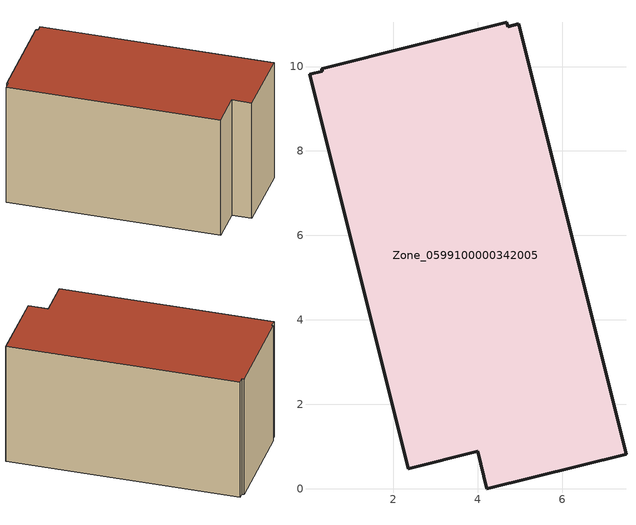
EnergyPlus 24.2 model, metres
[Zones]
Zone_0599100000342005
 floor ground (C_G): 0.3,9.95 4.68,11.05 4.71,10.95 4.98,11.01 7.51,0.82 4.21,0 4,0.88 2.35,0.47 0.01,9.82 0.31,9.89 z0
 wall outside (C_F): 4,0.88 4.21,0 7.51,0.82 4.98,11.01 4.71,10.95 4.68,11.05 0.3,9.95 0.31,9.89 0.01,9.82 2.35,0.47 4,0.88 z0:5.86
 roof outside (C_R): 4.68,11.05 0.3,9.95 0.31,9.89 0.01,9.82 2.35,0.47 4,0.88 4.21,0 7.51,0.82 4.98,11.01 4.71,10.95 z5.86
[BUILDING]
Pand.0599100000342005: North Axis=0; Terrain=City; Loads Convergence Tolerance Value=0.04; Temperature Convergence Tolerance Value=0.4; Solar Distribution=FullExterior; Maximum Number of Warmup Days=25; Minimum Number of Warmup Days=1
[Site:Location]
Rotterdam.The.Hague.AP_ZH_NLD Design_Conditions: Latitude=51.96; Longitude=4.45; Time Zone=1; Elevation=-4.5
[SITE:GROUNDTEMPERATURE:BUILDINGSURFACE]
18, 18, 18, 18, 18, 18, 18, 18, 18, 18, 18, 18
[MATERIAL] Thermal Absorptance=0.9; Solar Absorptance=0.7; Visible Absorptance=0.7
Name | Roughness | Thickness | Conductivity | Density | Specific Heat
G.TI.1992-2005 | MediumSmooth | 0.15 | 0.06 | 540 | 1210
F.TI.1992-2005 | Rough | 0.3 | 0.12 | 1920 | 840
R.TI.1992-2005 | MediumRough | 0.2 | 0.08 | 1500 | 1000
[CONSTRUCTION]
C_G: G.TI.1992-2005
C_F: F.TI.1992-2005
C_R: R.TI.1992-2005
[ZONE]
Zone_0599100000342005: Type=1; Multiplier=1; Ceiling Height=Autocalculate; Volume=Autocalculate; Floor Area=autocalculate; Part of Total Floor Area=Yes
[ZONEINFILTRATION:DESIGNFLOWRATE]
Infil_Zone_0599100000342005: Zone or ZoneList or Space or SpaceList=Zone_0599100000342005; Schedule=AlwaysOn; Design Flow Rate Calculation Method=Flow/Area; Flow Rate per Floor Area=0.0015; Constant Term Coefficient=1; Temperature Term Coefficient=0; Velocity Term Coefficient=0; Velocity Squared Term Coefficient=0
[HVACTEMPLATE:ZONE:IDEALLOADSAIRSYSTEM]
Zone_0599100000342005: Maximum Heating Supply Air Temperature=50; Minimum Cooling Supply Air Temperature=13; Maximum Heating Supply Air Humidity Ratio=0.0156; Minimum Cooling Supply Air Humidity Ratio=0.0077; Heating Limit=NoLimit; Cooling Limit=NoLimit; Dehumidification Control Type=ConstantSensibleHeatRatio; Cooling Sensible Heat Ratio=0.7; Dehumidification Setpoint=60; Humidification Control Type=None; Humidification Setpoint=30; Outdoor Air Method=None; Outdoor Air Flow Rate per Person=0.00944; Outdoor Air Flow Rate per Zone Floor Area=0; Outdoor Air Flow Rate per Zone=0; Demand Controlled Ventilation Type=None; Outdoor Air Economizer Type=NoEconomizer; Heat Recovery Type=None; Sensible Heat Recovery Effectiveness=0.7; Latent Heat Recovery Effectiveness=0.65
[ZONECONTROL:THERMOSTAT]
ThermostatControl_Zone_0599100000342005: Zone or ZoneList=Zone_0599100000342005; Control Type Schedule=DualSetpointControlType; Control 1=Thermostat_Zone_0599100000342005; Temperature Difference Between Cutout And Setpoint=0
[THERMOSTATSETPOINT:DUALSETPOINT]
Thermostat_Zone_0599100000342005: Heating Setpoint Temperature Schedule=HeatingSetpoint_Zone_0599100000342005; Cooling Setpoint Temperature Schedule=CoolingSetpoint_Zone_0599100000342005
[SCHEDULE:COMPACT]
HeatingSetpoint_Zone_0599100000342005: Through: 12/31, For: AllDays, Until: 24:00, 21
CoolingSetpoint_Zone_0599100000342005: Through: 12/31, For: AllDays, Until: 24:00, 24
DualSetpointControlType: Through: 12/31, For: AllDays, Until: 24:00, 4
AlwaysOn: Through: 12/31, For: AllDays, Until: 24:00, 1
